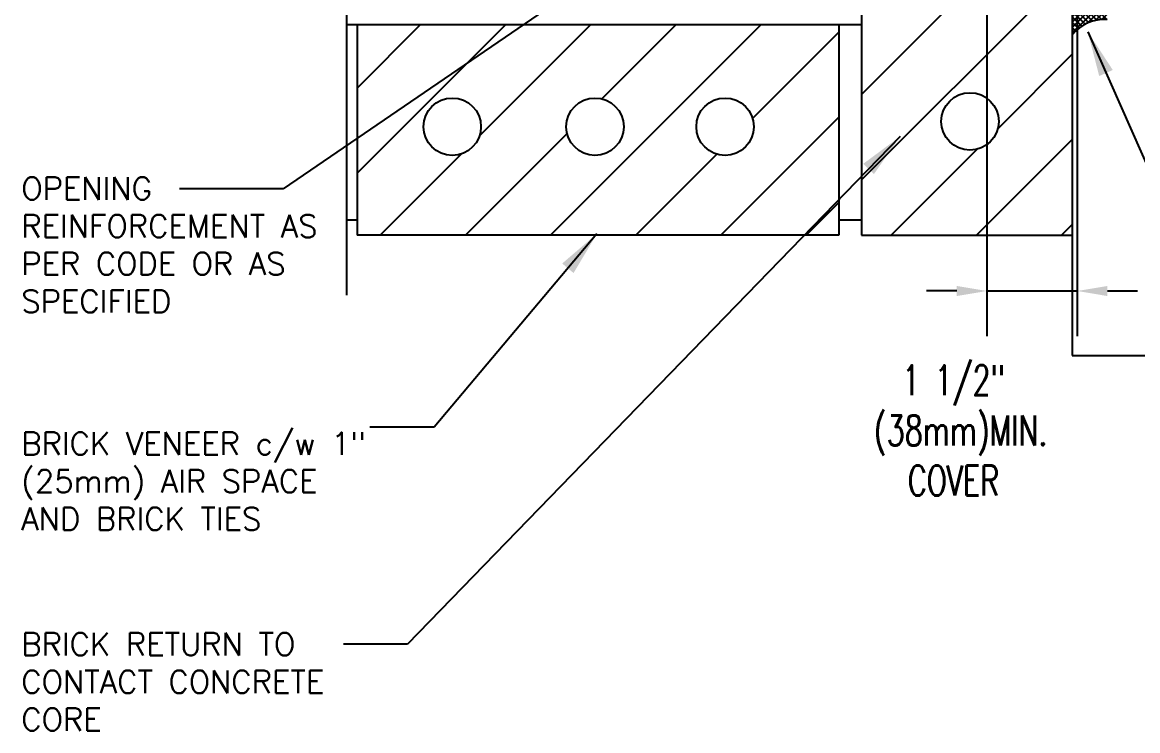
# Model space of a CAD drawing. Header units: inches. Extents: x 2883.8 to 2914.4, y 405.8 to 446.5.
# Drawn here: x 2884.05 to 2902.57, y 421.02 to 432.79 of the extents above; entities that cross this region are included whole.
import ezdxf

# ---------------------------------------------------------------- set-up
doc = ezdxf.new("R2010")
doc.units = ezdxf.units.IN
doc.header["$LTSCALE"] = 0.5
doc.header["$MEASUREMENT"] = 0
doc.layers.get('Defpoints').update_dxf_attribs({"linetype": 'CONTINUOUS'})
for name, color, linetype in [('HATCH', 12, 'CONTINUOUS'), ('line25', 2, 'CONTINUOUS'), ('LINE9', 9, 'CONTINUOUS'), ('TEXT', 4, 'CONTINUOUS')]:
    doc.layers.add(name, color=color, linetype=linetype)
doc.styles.add('DIM', font='romans.shx', dxfattribs={"width": 0.7})
doc.styles.get("Standard").update_dxf_attribs({"font": 'romans.shx'})
doc.dimstyles.new('ext_12', dxfattribs={"dimscale": 12, "dimtxt": 0.09375, "dimasz": 0.09375, "dimexe": 0.09375, "dimexo": 0.0625, "dimgap": 0.0625, "dimtad": 1, "dimdec": 1, "dimzin": 3, "dimdsep": 46, "dimlunit": 4, "dimtxsty": 'DIM', "dimcen": 0.09, "dimdle": 0.09375, "dimclrt": 4, "dimadec": 0, "dimazin": 0, "dimtfac": 1, "dimtdec": 1, "dimtmove": 2, "dimatfit": 3, "dimfxl": 0, "dimfrac": 2, "dimtolj": 1, "dimtzin": 0, "dimarcsym": 0})
doc.dimstyles.new('ext_8', dxfattribs={"dimscale": 8, "dimtxt": 0.09375, "dimasz": 0.09375, "dimexe": 0.09375, "dimexo": 0.0625, "dimgap": 0.0625, "dimtad": 1, "dimdec": 6, "dimzin": 3, "dimdsep": 46, "dimlunit": 4, "dimtxsty": 'DIM', "dimcen": 0.09, "dimdle": 0.09375, "dimclrt": 4, "dimadec": 0, "dimazin": 0, "dimtfac": 1, "dimtdec": 6, "dimtmove": 2, "dimatfit": 3, "dimfxl": 0, "dimfrac": 2, "dimtolj": 1, "dimtzin": 0, "dimarcsym": 0})

# ---------------------------------------------------------------- blocks, each defined once
blk = doc.blocks.new('*D9')
at = {"layer": 'Defpoints', "color": 0}
for p in [(2900.062, 439.759), (2901.562, 436.632), (2901.562, 428.329)]:
    blk.add_point(p, dxfattribs=at)
at = {"layer": 'TEXT', "color": 0, "lineweight": -2}
for p, q in [((2900.062, 439.259), (2900.062, 427.579)), ((2901.562, 436.132), (2901.562, 427.579)), ((2899.562, 428.329), (2899.062, 428.329)), ((2900.062, 428.329), (2901.562, 428.329)), ((2902.062, 428.329), (2902.562, 428.329))]:
    blk.add_line(p, q, dxfattribs=at)
at = {"layer": 'TEXT', "color": 0}
for points in [[(2899.562, 428.412), (2899.562, 428.245), (2900.062, 428.329)], [(2902.062, 428.412), (2902.062, 428.245), (2901.562, 428.329)]]:
    blk.add_solid(points, dxfattribs=at)
at = {"layer": 'TEXT', "color": 4, "insert": (2899.508, 426.012), "char_height": 0.5, "attachment_point": 5, "style": 'DIM'}
blk.add_mtext('\\A1;1 1/2" \\P (38mm)MIN. \\PCOVER', dxfattribs=at)

msp = doc.modelspace()

# ---------------------------------------------------------------- hatches: boundary and pattern name
at = {"layer": 'HATCH'}
h = msp.add_hatch(dxfattribs=at)
h.set_pattern_fill('ANSI37', color=256, scale=0.5, angle=90, style=0)
edge = h.paths.add_edge_path()
edge.add_arc((2901.9495158, 437.9648322), 0.1661642, 228.86856553, 311.13143447, ccw=False)
edge.add_line((2901.8402148, 437.8396769), (2901.8402148, 437.4959155))
edge.add_ellipse((2901.958911, 437.4959155), major_axis=(0, 0.1754127), ratio=0.6766675297, start_angle=-777.31939609, end_angle=-630, ccw=False)
edge.add_line((2902.0588167, 437.5906305), (2902.0588167, 437.8396769))
edge = h.paths.add_edge_path()
edge.add_ellipse((2901.7695371, 433.4434296), major_axis=(0, 0.3367264), ratio=0.8615383095, start_angle=810, end_angle=986.09103423, ccw=False)
edge.add_line((2901.4794344, 433.4287399), (2901.4794344, 432.5839861))
edge.add_arc((2902.0158663, 432.1527543), 0.6882733, 86.40988454, 141.20457312, ccw=False)
edge.add_line((2902.0589648, 432.8396769), (2902.0589648, 433.4204745))
h = msp.add_hatch(dxfattribs=at)
h.set_pattern_fill('ANSI31', color=256, scale=8, style=0)
h.paths.add_polyline_path([(2901.4794344, 435.7565058), (2900.2506465, 435.7565058, -1.1877350699), (2899.3114798, 435.7565058), (2897.9794344, 435.7565058), (2897.9794344, 429.2569136), (2901.4794344, 429.2569136)])
h.paths.add_polyline_path([(2900.2576137, 433.3062064, -1), (2899.3045127, 433.3062064, -1)], flags=16)
h.paths.add_polyline_path([(2900.2576137, 431.1462424, -1), (2899.3045127, 431.1462424, -1)], flags=16)
edge = h.paths.add_edge_path(flags=16)
edge.add_arc((2891.1860323, 431.0585424), 0.4765505, 0, 360)
edge = h.paths.add_edge_path(flags=16)
edge.add_arc((2893.5551416, 431.0585424), 0.4765505, 0, 360)
edge = h.paths.add_edge_path(flags=16)
edge.add_arc((2895.7151056, 431.0585424), 0.4765505, 0, 360)
h.paths.add_polyline_path([(2897.6044344, 432.7569136), (2889.6044344, 432.7569136), (2889.6044344, 429.2569136), (2897.6044344, 429.2569136)])

# ---------------------------------------------------------------- linework, layer by layer
at = {"layer": 'line25'}
for p, q in [((2897.9794344, 435.7565058), (2897.9794344, 429.2569136)), ((2901.4794344, 435.7565058), (2901.4794344, 429.2569136)), ((2889.4373201, 432.7569136), (2897.9794344, 432.7569136)), ((2889.6044344, 432.7569136), (2889.6044344, 429.2569136)), ((2889.6044344, 432.7569136), (2889.6044344, 429.2569136)), ((2897.6044344, 432.7569136), (2897.6044344, 429.2569136)), ((2889.6044344, 429.5069136), (2889.4373201, 429.5069136)), ((2897.9794344, 429.5069136), (2897.6044344, 429.5069136)), ((2897.6044344, 429.2569136), (2889.6044344, 429.2569136)), ((2897.9794344, 429.2569136), (2901.4794344, 429.2569136))]:
    msp.add_line(p, q, dxfattribs=at)
at = {"layer": 'line25', "color": 12}
for p, q in [((2901.4794344, 429.2569136), (2901.4794344, 427.2569136)), ((2901.4794344, 427.2569136), (2907.0403743, 427.2569136))]:
    msp.add_line(p, q, dxfattribs=at)
at = {"layer": 'line25'}
for centre in [(2891.1860323, 431.0585424), (2893.5551416, 431.0585424), (2895.7151056, 431.0585424), (2899.7810632, 431.1462424)]:
    msp.add_circle(centre, 0.4765505, dxfattribs=at)
at = {"layer": 'line25', "color": 12}
msp.add_arc((2902.0158663, 432.1527543), 0.6882733, 86.40988454, 141.20457312, dxfattribs=at)
at = {"layer": 'LINE9'}
msp.add_line((2889.4373201, 428.2569136), (2889.4373201, 436.3819136), dxfattribs=at)

# ---------------------------------------------------------------- texts
at = {"layer": 'TEXT', "char_height": 0.375, "attachment_point": 4}
for s, insert, width in [('\\A1;OPENING REINFORCEMENT AS PER CODE OR AS SPECIFIED', (2884.0310701, 429.0951304), 5.40625), ('\\A1;BRICK VENEER c/w 1" (25mm) AIR SPACE AND BRICK TIES', (2884.0310701, 425.1689605), 6.322094998), ('\\A1;BRICK RETURN TO CONTACT CONCRETE CORE', (2884.0310701, 421.8356445), 6.322094998)]:
    msp.add_mtext(s, dxfattribs=dict(at, insert=insert, width=width))

# ---------------------------------------------------------------- dimensions: what is measured, and where the dimension line sits
at = {"layer": 'TEXT'}
dim = msp.add_linear_dim(base=(2901.562364, 428.3286745), p1=(2900.062364, 439.7588442), p2=(2901.562364, 436.6315058), text='<> \\P (38mm)MIN. \\PCOVER', dimstyle='ext_8', override={"dimtxt": 0.0625, "dimasz": 0.0625}, dxfattribs=at)
dim.commit()
dim.dimension.update_dxf_attribs({"geometry": '*D9', "text_midpoint": (2899.5076647, 426.0117751), "dimtype": 160})

# ---------------------------------------------------------------- leaders
for points in [[(2899.6680524, 437.7470068), (2888.3754119, 430.0253078), (2886.6555265, 430.0253078)], [(2901.7364102, 432.636309), (2904.7991799, 425.7101329), (2905.6425643, 425.7101329)], [(2898.6197783, 430.8947669), (2890.4447827, 422.4598883), (2889.3781826, 422.4598883)], [(2893.5877881, 429.2804447), (2890.8837523, 426.064239), (2889.8171523, 426.064239)]]:
    msp.add_leader(points, dimstyle='ext_12', override={"dimasz": 0.0625, "dimgap": 0.0625, "dimtad": 0}, dxfattribs=at)

doc.saveas('drawing.dxf')
